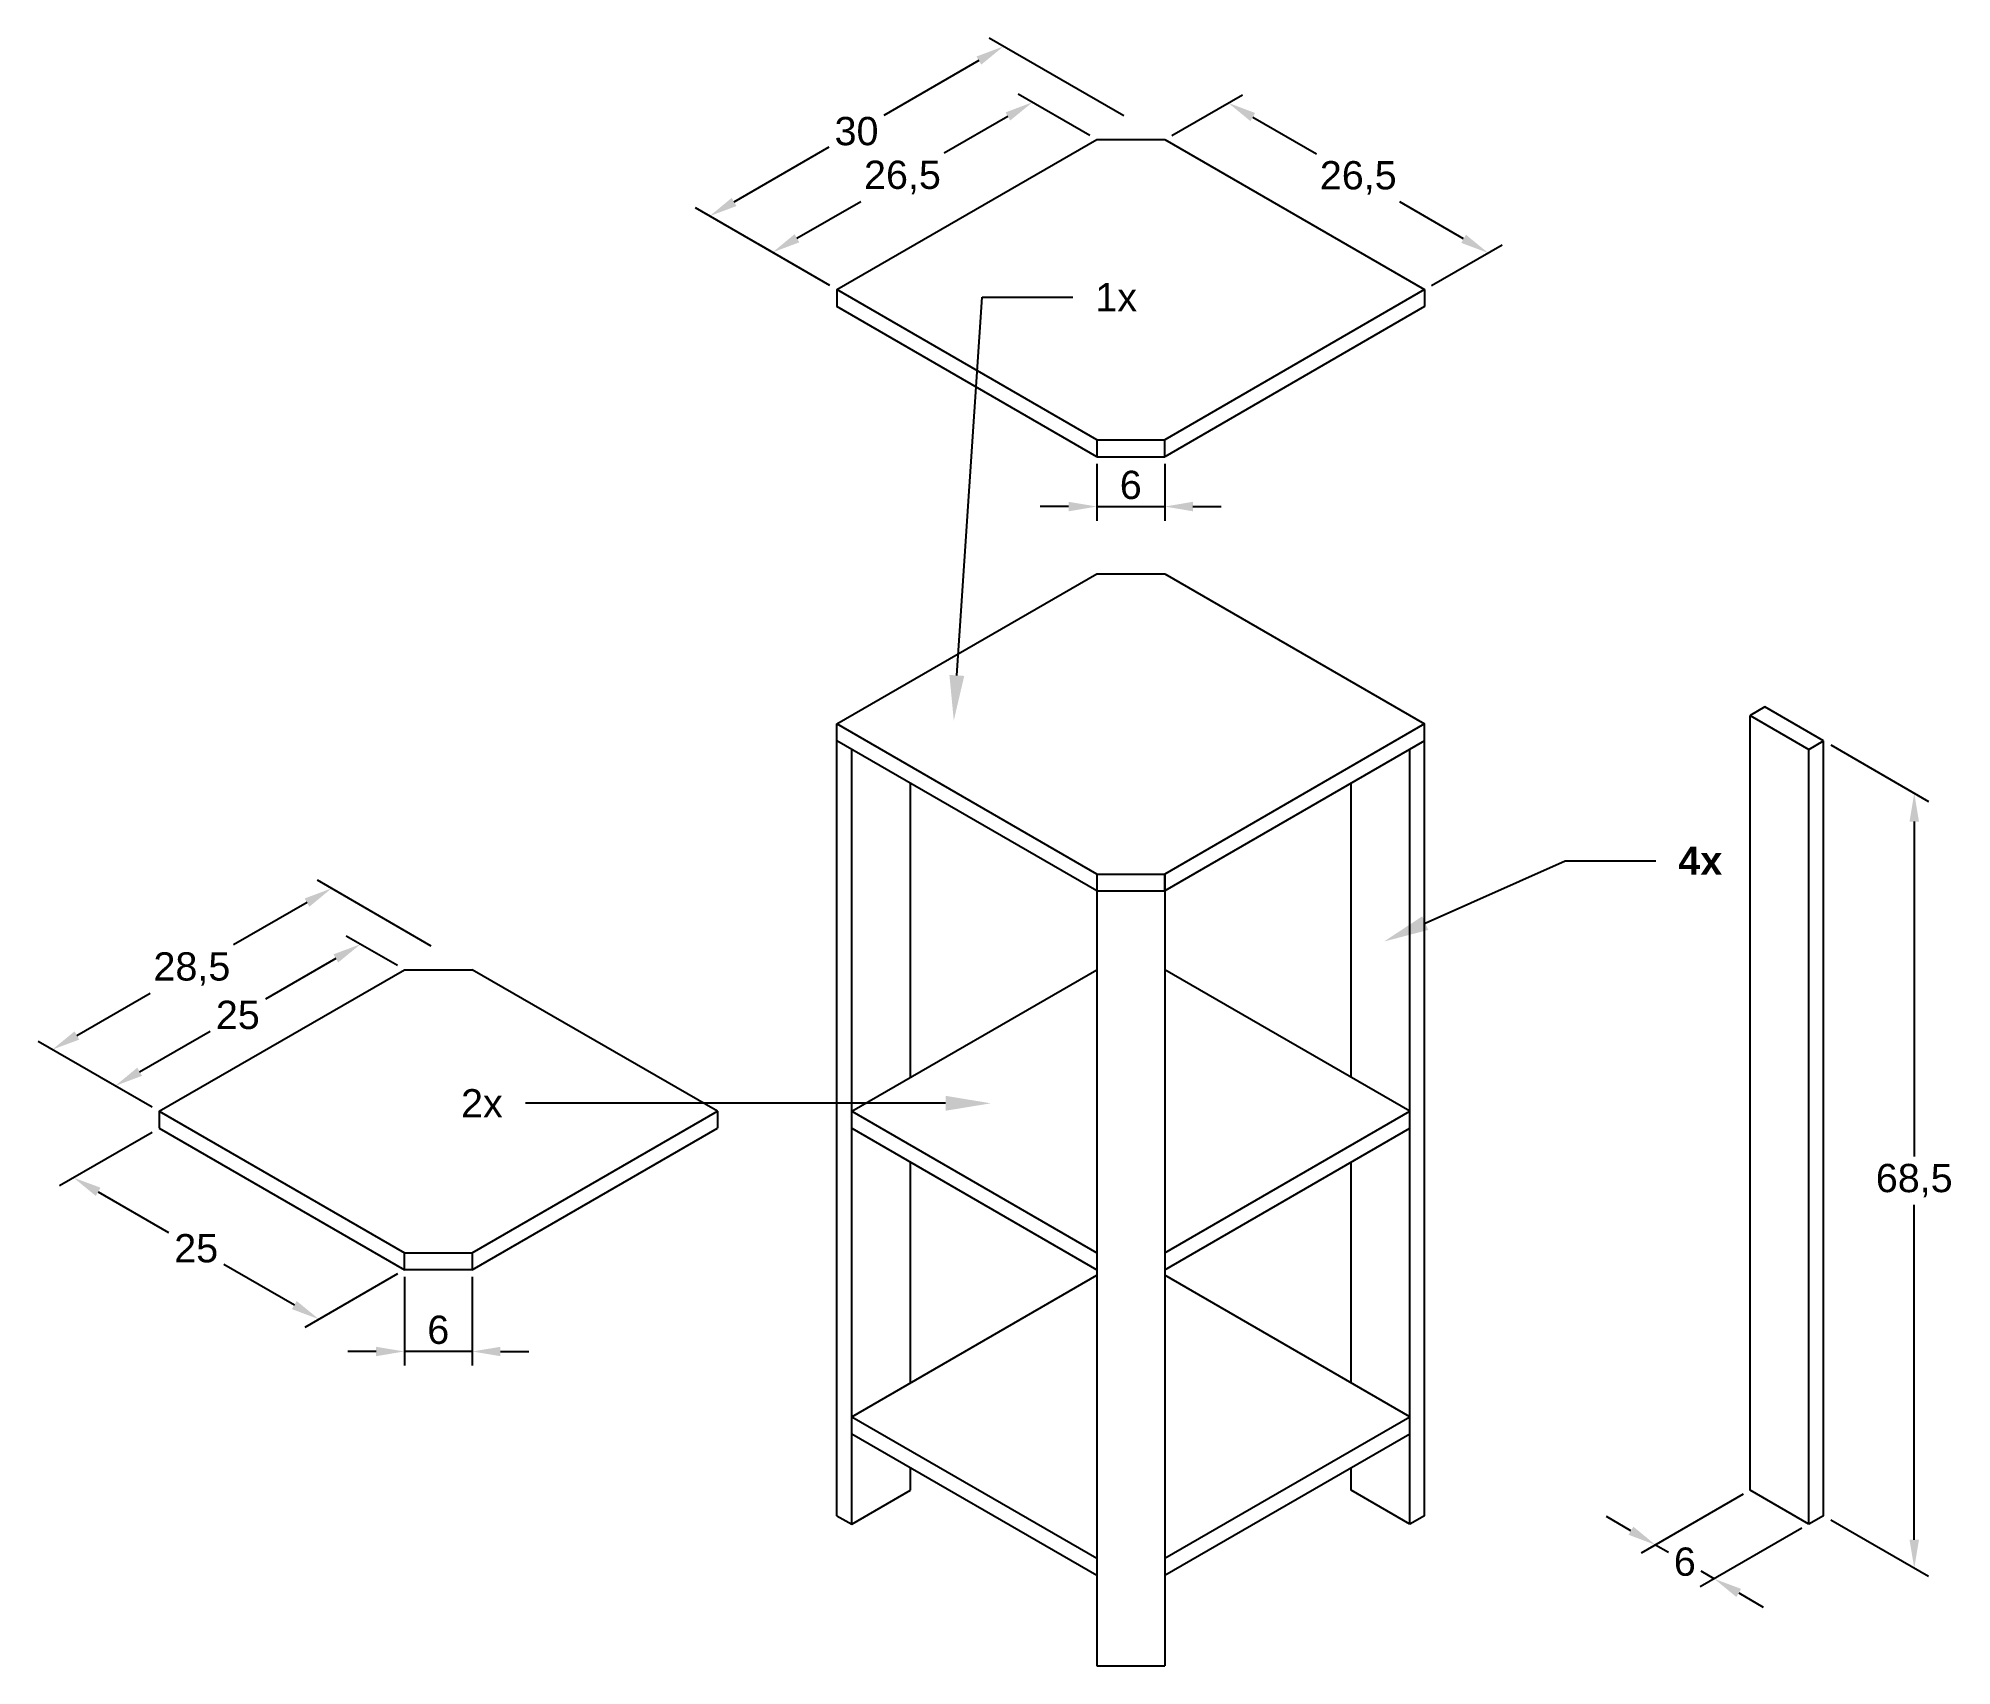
# Model space of a CAD drawing. Header units: millimetres. Extents: x 2594 to 2763, y 871 to 1015.
import ezdxf
from ezdxf import colors
from ezdxf.entities.mleader import LeaderData, LeaderLine
from ezdxf.math import Vec2, Vec3

# ---------------------------------------------------------------- set-up
doc = ezdxf.new("R2010")
doc.units = ezdxf.units.MM
doc.layers.add('cotas', color=251, linetype='Continuous')
doc.styles.get("Standard").update_dxf_attribs({"font": 'arial.ttf'})
doc.dimstyles.new('ISO-25', dxfattribs={"dimtxt": 2.5, "dimasz": 2.5, "dimexe": 1.25, "dimexo": 0.625, "dimtad": 1, "dimtih": 1, "dimtoh": 1, "dimdec": 1, "dimtxsty": 'Standard', "dimcen": 2.5, "dimclrd": 256, "dimclre": 256, "dimclrt": 256, "dimadec": 0, "dimazin": 0, "dimtfac": 1, "dimtdec": 1, "dimtmove": 0, "dimatfit": 3, "dimfxl": 1, "dimarcsym": 0})

# ---------------------------------------------------------------- blocks, each defined once
blk = doc.blocks.new('*D2')
at = {"layer": 'cotas', "lineweight": -2, "transparency": 16777216}
for p, q in [((2625.51, 932.63), (2620.99, 935.24)), ((2620.07, 933.27), (2613.84, 929.67)), ((2602.72, 923.25), (2608.95, 926.85)), ((2603.82, 920.11), (2599.31, 922.72))]:
    blk.add_line(p, q, dxfattribs=at)
at = {"layer": 'cotas', "transparency": 16777216}
for points in [[(2619.86, 933.63), (2620.28, 932.91), (2622.24, 934.52)], [(2602.51, 923.61), (2602.93, 922.89), (2600.56, 922)]]:
    blk.add_solid(points, dxfattribs=at)
at = {"layer": 'Defpoints', "color": 0, "transparency": 16777216}
for p in [(2622.24, 934.52), (2626.13, 932.27), (2604.45, 919.75)]:
    blk.add_point(p, dxfattribs=at)
at = {"layer": 'cotas', "transparency": 16777216, "insert": (2611.4, 928.26), "char_height": 2.5, "attachment_point": 5}
blk.add_mtext('25', dxfattribs=at)
blk = doc.blocks.new('*D3')
at = {"layer": 'cotas', "lineweight": -2, "transparency": 16777216}
for p, q in [((2603.82, 917.89), (2595.63, 913.16)), ((2599.05, 912.63), (2605.28, 909.04)), ((2616.4, 902.62), (2610.17, 906.21)), ((2625.51, 905.37), (2617.32, 900.64))]:
    blk.add_line(p, q, dxfattribs=at)
at = {"layer": 'cotas', "transparency": 16777216}
for points in [[(2599.26, 913), (2598.84, 912.27), (2596.88, 913.88)], [(2616.61, 902.98), (2616.19, 902.26), (2618.57, 901.37)]]:
    blk.add_solid(points, dxfattribs=at)
at = {"layer": 'Defpoints', "color": 0, "transparency": 16777216}
for p in [(2604.45, 918.25), (2626.13, 905.73), (2618.57, 901.37)]:
    blk.add_point(p, dxfattribs=at)
at = {"layer": 'cotas', "transparency": 16777216, "insert": (2607.72, 907.63), "char_height": 2.5, "attachment_point": 5}
blk.add_mtext('25', dxfattribs=at)
blk = doc.blocks.new('*D4')
at = {"layer": 'cotas', "lineweight": -2, "transparency": 16777216}
for p, q in [((2626.13, 905.11), (2626.13, 897.27)), ((2632.13, 905.11), (2632.13, 897.27)), ((2623.63, 898.52), (2621.13, 898.52)), ((2632.13, 898.52), (2626.13, 898.52)), ((2634.63, 898.52), (2637.13, 898.52))]:
    blk.add_line(p, q, dxfattribs=at)
at = {"layer": 'cotas', "transparency": 16777216}
for points in [[(2623.63, 898.93), (2623.63, 898.1), (2626.13, 898.52)], [(2634.63, 898.93), (2634.63, 898.1), (2632.13, 898.52)]]:
    blk.add_solid(points, dxfattribs=at)
at = {"layer": 'Defpoints', "color": 0, "transparency": 16777216}
for p in [(2626.13, 905.73), (2632.13, 905.73), (2626.13, 898.52)]:
    blk.add_point(p, dxfattribs=at)
at = {"layer": 'cotas', "transparency": 16777216, "insert": (2629.13, 900.42), "char_height": 2.5, "attachment_point": 5}
blk.add_mtext('6', dxfattribs=at)
blk = doc.blocks.new('*D5')
at = {"layer": 'cotas', "lineweight": -2, "transparency": 16777216}
for p, q in [((2686.75, 1006.03), (2680.42, 1009.68)), ((2679.5, 1007.71), (2673.86, 1004.45)), ((2660.85, 996.94), (2666.49, 1000.2)), ((2663.77, 992.76), (2657.44, 996.41))]:
    blk.add_line(p, q, dxfattribs=at)
at = {"layer": 'cotas', "transparency": 16777216}
for points in [[(2679.3, 1008.07), (2679.71, 1007.35), (2681.67, 1008.96)], [(2660.64, 997.3), (2661.06, 996.58), (2658.69, 995.69)]]:
    blk.add_solid(points, dxfattribs=at)
at = {"layer": 'Defpoints', "color": 0, "transparency": 16777216}
for p in [(2681.67, 1008.96), (2687.37, 1005.66), (2664.39, 992.4)]:
    blk.add_point(p, dxfattribs=at)
at = {"layer": 'cotas', "transparency": 16777216, "insert": (2670.18, 1002.32), "char_height": 2.5, "attachment_point": 5}
blk.add_mtext('26,5', dxfattribs=at)
blk = doc.blocks.new('*D6')
at = {"layer": 'cotas', "lineweight": -2, "transparency": 16777216}
for p, q in [((2694, 1006.03), (2700.24, 1009.63)), ((2701.16, 1007.66), (2706.8, 1004.4)), ((2719.81, 996.89), (2714.17, 1000.15)), ((2716.98, 992.76), (2723.23, 996.36))]:
    blk.add_line(p, q, dxfattribs=at)
at = {"layer": 'cotas', "transparency": 16777216}
for points in [[(2701.37, 1008.02), (2700.95, 1007.3), (2698.99, 1008.91)], [(2720.02, 997.25), (2719.6, 996.53), (2721.98, 995.64)]]:
    blk.add_solid(points, dxfattribs=at)
at = {"layer": 'Defpoints', "color": 0, "transparency": 16777216}
for p in [(2693.37, 1005.66), (2721.98, 995.64), (2716.35, 992.4)]:
    blk.add_point(p, dxfattribs=at)
at = {"layer": 'cotas', "transparency": 16777216, "insert": (2710.49, 1002.28), "char_height": 2.5, "attachment_point": 5}
blk.add_mtext('26,5', dxfattribs=at)
blk = doc.blocks.new('*D7')
at = {"layer": 'cotas', "lineweight": -2, "transparency": 16777216}
for p, q in [((2687.37, 977), (2687.37, 971.97)), ((2693.37, 977), (2693.37, 971.97)), ((2684.87, 973.22), (2682.37, 973.22)), ((2687.37, 973.22), (2693.37, 973.22)), ((2695.87, 973.22), (2698.37, 973.22))]:
    blk.add_line(p, q, dxfattribs=at)
at = {"layer": 'cotas', "transparency": 16777216}
for points in [[(2684.87, 973.64), (2684.87, 972.8), (2687.37, 973.22)], [(2695.87, 973.64), (2695.87, 972.8), (2693.37, 973.22)]]:
    blk.add_solid(points, dxfattribs=at)
at = {"layer": 'Defpoints', "color": 0, "transparency": 16777216}
for p in [(2687.37, 977.63), (2693.37, 977.63), (2693.37, 973.22)]:
    blk.add_point(p, dxfattribs=at)
at = {"layer": 'cotas', "transparency": 16777216, "insert": (2690.37, 975.12), "char_height": 2.5, "attachment_point": 5}
blk.add_mtext('6', dxfattribs=at)
blk = doc.blocks.new('*D8')
at = {"layer": 'cotas', "lineweight": -2, "transparency": 16777216}
for p, q in [((2752.27, 952.14), (2760.91, 947.15)), ((2759.66, 945.37), (2759.66, 915.75)), ((2759.66, 881.87), (2759.66, 911.49)), ((2752.27, 883.64), (2760.91, 878.65))]:
    blk.add_line(p, q, dxfattribs=at)
at = {"layer": 'cotas', "transparency": 16777216}
for points in [[(2759.24, 945.37), (2760.08, 945.37), (2759.66, 947.87)], [(2759.24, 881.87), (2760.08, 881.87), (2759.66, 879.37)]]:
    blk.add_solid(points, dxfattribs=at)
at = {"layer": 'Defpoints', "color": 0, "transparency": 16777216}
for p in [(2751.64, 952.5), (2759.66, 947.87), (2751.64, 884)]:
    blk.add_point(p, dxfattribs=at)
at = {"layer": 'cotas', "transparency": 16777216, "insert": (2759.66, 913.62), "char_height": 2.5, "attachment_point": 5}
blk.add_mtext('68,5', dxfattribs=at)
blk = doc.blocks.new('*D9')
at = {"layer": 'cotas', "lineweight": -2, "transparency": 16777216}
for p, q in [((2744.52, 885.89), (2735.52, 880.7)), ((2734.61, 882.67), (2732.44, 883.92)), ((2749.72, 882.89), (2740.72, 877.7)), ((2736.77, 881.42), (2737.92, 880.76)), ((2741.97, 878.42), (2740.82, 879.08)), ((2744.14, 877.17), (2746.3, 875.92))]:
    blk.add_line(p, q, dxfattribs=at)
at = {"layer": 'cotas', "transparency": 16777216}
for points in [[(2734.82, 883.03), (2734.4, 882.31), (2736.77, 881.42)], [(2744.34, 877.53), (2743.93, 876.81), (2741.97, 878.42)]]:
    blk.add_solid(points, dxfattribs=at)
at = {"layer": 'Defpoints', "color": 0, "transparency": 16777216}
for p in [(2745.15, 886.25), (2750.34, 883.25), (2736.77, 881.42)]:
    blk.add_point(p, dxfattribs=at)
at = {"layer": 'cotas', "transparency": 16777216, "insert": (2739.37, 879.92), "char_height": 2.5, "attachment_point": 5}
blk.add_mtext('6', dxfattribs=at)
blk = doc.blocks.new('*D10')
at = {"layer": 'cotas', "lineweight": -2, "transparency": 16777216}
for p, q in [((2628.51, 934.36), (2618.44, 940.18)), ((2617.52, 938.21), (2611.03, 934.46)), ((2597.17, 926.46), (2603.66, 930.2)), ((2603.82, 920.11), (2593.75, 925.93))]:
    blk.add_line(p, q, dxfattribs=at)
at = {"layer": 'cotas', "transparency": 16777216}
for points in [[(2617.31, 938.57), (2617.73, 937.84), (2619.69, 939.46)], [(2596.96, 926.82), (2597.38, 926.09), (2595, 925.21)]]:
    blk.add_solid(points, dxfattribs=at)
at = {"layer": 'Defpoints', "color": 0, "transparency": 16777216}
for p in [(2619.69, 939.46), (2629.13, 934), (2604.45, 919.75)]:
    blk.add_point(p, dxfattribs=at)
at = {"layer": 'cotas', "transparency": 16777216, "insert": (2607.34, 932.33), "char_height": 2.5, "attachment_point": 5}
blk.add_mtext('28,5', dxfattribs=at)
blk = doc.blocks.new('*D11')
at = {"layer": 'cotas', "lineweight": -2, "transparency": 16777216}
for p, q in [((2689.75, 1007.76), (2677.86, 1014.62)), ((2676.94, 1012.65), (2668.53, 1007.79)), ((2655.29, 1000.15), (2663.71, 1005.01)), ((2663.77, 992.76), (2651.88, 999.62))]:
    blk.add_line(p, q, dxfattribs=at)
at = {"layer": 'cotas', "transparency": 16777216}
for points in [[(2676.73, 1013.01), (2677.15, 1012.29), (2679.11, 1013.9)], [(2655.08, 1000.51), (2655.5, 999.79), (2653.13, 998.9)]]:
    blk.add_solid(points, dxfattribs=at)
at = {"layer": 'Defpoints', "color": 0, "transparency": 16777216}
for p in [(2679.11, 1013.9), (2690.37, 1007.4), (2664.39, 992.4)]:
    blk.add_point(p, dxfattribs=at)
at = {"layer": 'cotas', "transparency": 16777216, "insert": (2666.12, 1006.4), "char_height": 2.5, "attachment_point": 5}
blk.add_mtext('30', dxfattribs=at)

msp = doc.modelspace()

# ---------------------------------------------------------------- linework, layer by layer
for p, q in [((2664.39, 992.4), (2687.37, 1005.66)), ((2687.37, 1005.66), (2693.37, 1005.66)), ((2693.37, 1005.66), (2716.35, 992.4)), ((2687.37, 979.13), (2664.39, 992.4)), ((2664.39, 992.4), (2664.39, 990.9)), ((2716.35, 992.4), (2693.37, 979.13)), ((2716.35, 992.4), (2716.35, 990.9)), ((2687.37, 977.63), (2664.39, 990.9)), ((2716.35, 990.9), (2693.37, 977.63)), ((2687.37, 979.13), (2693.37, 979.13)), ((2687.37, 979.13), (2687.37, 977.63)), ((2693.37, 977.63), (2693.37, 979.13)), ((2687.37, 977.63), (2693.37, 977.63)), ((2664.39, 954), (2687.37, 967.27)), ((2687.37, 967.27), (2693.37, 967.27)), ((2693.37, 967.27), (2716.35, 954)), ((2746.45, 955.5), (2745.15, 954.75)), ((2745.15, 954.75), (2750.34, 951.75)), ((2745.15, 886.25), (2745.15, 954.75)), ((2751.64, 952.5), (2746.45, 955.5)), ((2664.39, 884), (2664.39, 954)), ((2687.37, 940.73), (2664.39, 954)), ((2716.35, 954), (2693.37, 940.73)), ((2716.35, 884), (2716.35, 954)), ((2687.37, 939.23), (2664.39, 952.5)), ((2665.69, 883.25), (2665.69, 951.75)), ((2716.35, 952.5), (2693.37, 939.23)), ((2715.05, 883.25), (2715.05, 951.75)), ((2750.34, 951.75), (2751.64, 952.5)), ((2750.34, 883.25), (2750.34, 951.75)), ((2751.64, 884), (2751.64, 952.5)), ((2670.89, 922.75), (2670.89, 948.75)), ((2709.86, 922.75), (2709.86, 948.75)), ((2687.37, 940.73), (2687.37, 939.23)), ((2687.37, 940.73), (2687.37, 870.73)), ((2687.37, 939.23), (2693.37, 939.23)), ((2693.37, 939.23), (2693.37, 940.73)), ((2693.37, 940.73), (2693.37, 870.73)), ((2604.45, 919.75), (2626.13, 932.27)), ((2626.13, 932.27), (2632.13, 932.27)), ((2653.81, 919.75), (2632.13, 932.27)), ((2665.69, 919.75), (2687.37, 932.27)), ((2715.05, 919.75), (2693.37, 932.27)), ((2604.45, 919.75), (2626.13, 907.23)), ((2604.45, 919.75), (2604.45, 918.25)), ((2632.13, 907.23), (2653.81, 919.75)), ((2653.81, 919.75), (2653.81, 918.25)), ((2665.69, 919.75), (2687.37, 907.23)), ((2693.37, 907.23), (2715.05, 919.75)), ((2604.45, 918.25), (2626.13, 905.73)), ((2632.13, 905.73), (2653.81, 918.25)), ((2665.69, 918.25), (2687.37, 905.73)), ((2693.37, 905.73), (2715.05, 918.25)), ((2670.89, 895.75), (2670.89, 915.25)), ((2709.86, 895.75), (2709.86, 915.25)), ((2626.13, 907.23), (2632.13, 907.23)), ((2626.13, 905.73), (2626.13, 907.23)), ((2632.13, 907.23), (2632.13, 905.73)), ((2632.13, 905.73), (2626.13, 905.73)), ((2665.69, 892.75), (2687.37, 905.27)), ((2715.05, 892.75), (2693.37, 905.27)), ((2665.69, 892.75), (2687.37, 880.23)), ((2693.37, 880.23), (2715.05, 892.75)), ((2665.69, 891.25), (2687.37, 878.73)), ((2693.37, 878.73), (2715.05, 891.25)), ((2670.89, 886.25), (2670.89, 888.25)), ((2709.86, 886.25), (2709.86, 888.25)), ((2665.69, 883.25), (2670.89, 886.25)), ((2715.05, 883.25), (2709.86, 886.25)), ((2750.34, 883.25), (2745.15, 886.25)), ((2664.39, 884), (2665.69, 883.25)), ((2716.35, 884), (2715.05, 883.25)), ((2751.64, 884), (2750.34, 883.25)), ((2687.37, 870.73), (2693.37, 870.73))]:
    msp.add_line(p, q)
at = {"color": 0}
msp.add_line((2687.37, 940.73), (2693.37, 940.73), dxfattribs=at)

# ---------------------------------------------------------------- dimensions: what is measured, and where the dimension line sits
at = {"layer": 'cotas', "color": 0}
for p1, p2, distance, picture, middle in [((2664.39, 992.4), (2690.37, 1007.4), 11.26, '*D11', (2666.12, 1006.4)), ((2664.39, 992.4), (2687.37, 1005.66), 5.7, '*D5', (2670.18, 1002.32)), ((2693.37, 1005.66), (2716.35, 992.4), 5.62, '*D6', (2710.49, 1002.28)), ((2604.45, 919.75), (2629.13, 934), 9.45, '*D10', (2607.34, 932.33)), ((2604.45, 919.75), (2626.13, 932.27), 3.89, '*D2', (2611.4, 928.26)), ((2604.45, 918.25), (2626.13, 905.73), -7.57, '*D3', (2607.72, 907.63)), ((2750.34, 883.25), (2745.15, 886.25), 8.37, '*D9', (2739.37, 879.92))]:
    dim = msp.add_aligned_dim(p1=p1, p2=p2, distance=distance, dimstyle='ISO-25', dxfattribs=at)
    dim.commit()
    dim.dimension.update_dxf_attribs({"geometry": picture, "text_midpoint": middle})
for base, p1, p2, picture, middle in [((2693.37, 973.22), (2687.37, 977.63), (2693.37, 977.63), '*D7', (2690.37, 975.12)), ((2626.13, 898.52), (2632.13, 905.73), (2626.13, 905.73), '*D4', (2629.13, 900.42))]:
    dim = msp.add_linear_dim(base=base, p1=p1, p2=p2, dimstyle='ISO-25', dxfattribs=at)
    dim.commit()
    dim.dimension.update_dxf_attribs({"geometry": picture, "text_midpoint": middle})
dim = msp.add_linear_dim(base=(2759.66, 947.87), p1=(2751.64, 884), p2=(2751.64, 952.5), angle=90, dimstyle='ISO-25', dxfattribs=at)
dim.commit()
dim.dimension.update_dxf_attribs({"geometry": '*D8', "text_midpoint": (2759.66, 913.62)})

# ---------------------------------------------------------------- leaders
at = {"layer": 'cotas'}
ml = msp.add_multileader_mtext('Standard', dxfattribs=at)
ml.set_content('1x', color=256)
ml.set_leader_properties()
ml.build(insert=Vec2(0, 0))
ctx = ml.context
ctx.base_point, ctx.char_height, ctx.plane_origin = Vec3(2685.24, 991.73), 2.5, Vec3(2674.72, 954.3)
notes = []
notes.append((ctx, [(0, (1, 1, 0), (2677.24, 991.73), (1, 0), 8, [(0, [(2674.72, 954.3)], 0, [])])]))
ctx.mtext.insert, ctx.mtext.flow_direction = Vec3(2687.24, 992.98), 5
ml = msp.add_multileader_mtext('Standard', dxfattribs=at)
ml.set_content('{\\fArial|b1|i0|c0|p34;4x}', color=256)
ml.set_leader_properties()
ml.build(insert=Vec2(0, 0))
ctx = ml.context
ctx.base_point, ctx.char_height, ctx.plane_origin = Vec3(2736.8, 941.91), 2.5, Vec3(2712.76, 934.76)
notes.append((ctx, [(0, (1, 1, 0), (2728.8, 941.91), (1, 0), 8, [(0, [(2712.76, 934.76)], 0, [])])]))
ctx.mtext.insert, ctx.mtext.flow_direction = Vec3(2738.8, 943.16), 5
ml = msp.add_multileader_mtext('Standard', dxfattribs=at)
ml.set_content('2x', color=256)
ml.set_leader_properties()
ml.build(insert=Vec2(0, 0))
ctx = ml.context
ctx.base_point, ctx.char_height, ctx.plane_origin = Vec3(2629.27, 920.46), 2.5, Vec3(2678, 920.46)
ctx.text_align_type = 2
notes.append((ctx, [(0, (1, 1, 0), (2644.83, 920.46), (-1, 0), 8, [(0, [(2678, 920.46)], 0, [])])]))
ctx.mtext.insert, ctx.mtext.width, ctx.mtext.alignment, ctx.mtext.flow_direction = Vec3(2634.83, 921.71), 5.6971, 3, 5
for ctx, leaders in notes:
    for number, flags, end, landing, length, lines in leaders:
        leader = LeaderData()
        leader.index, (leader.has_last_leader_line, leader.has_dogleg_vector, leader.attachment_direction) = number, flags
        leader.last_leader_point, leader.dogleg_vector, leader.dogleg_length = Vec3(end), Vec3(landing), length
        for number, points, colour, breaks in lines:
            line = LeaderLine()
            line.index, line.vertices, line.color, line.breaks = number, Vec3.list(points), colors.encode_raw_color(colour), breaks
            leader.lines.append(line)
        ctx.leaders.append(leader)

doc.saveas('drawing.dxf')
